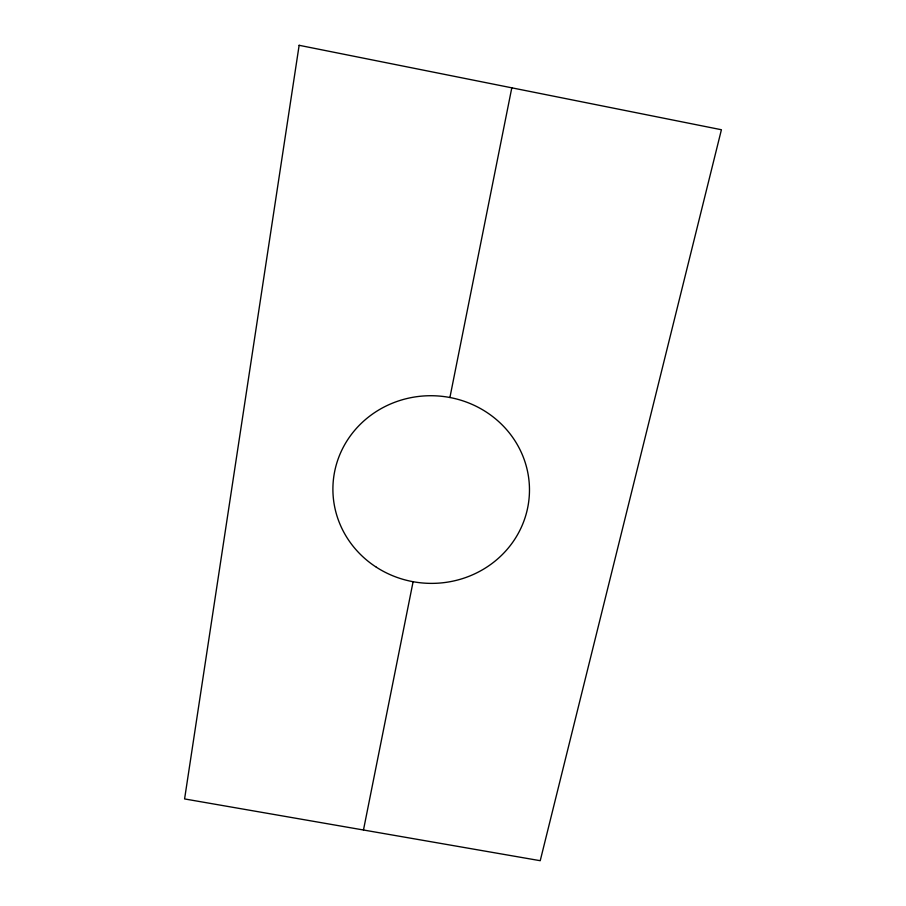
<?xml version="1.0" encoding="UTF-8"?>
<svg xmlns="http://www.w3.org/2000/svg" width="906" height="906" viewBox="0 0 906 906"><rect width="100%" height="100%" fill="white"/><g stroke="black" fill="none" stroke-linecap="round" stroke-linejoin="round"><path stroke-width="1.36" d="M363.476 829.998L413.102 581.697M449.908 397.508L511.799 87.825M299.139 45.3L184.586 798.933L540.225 860.7L721.414 129.739L299.139 45.3M376.386 567.235A98.29 93.816 2.4 0 0 529.251 496.273A98.29 93.816 2.4 0 0 387.927 405.141A98.29 93.816 2.4 0 0 376.386 567.235"/></g></svg>
